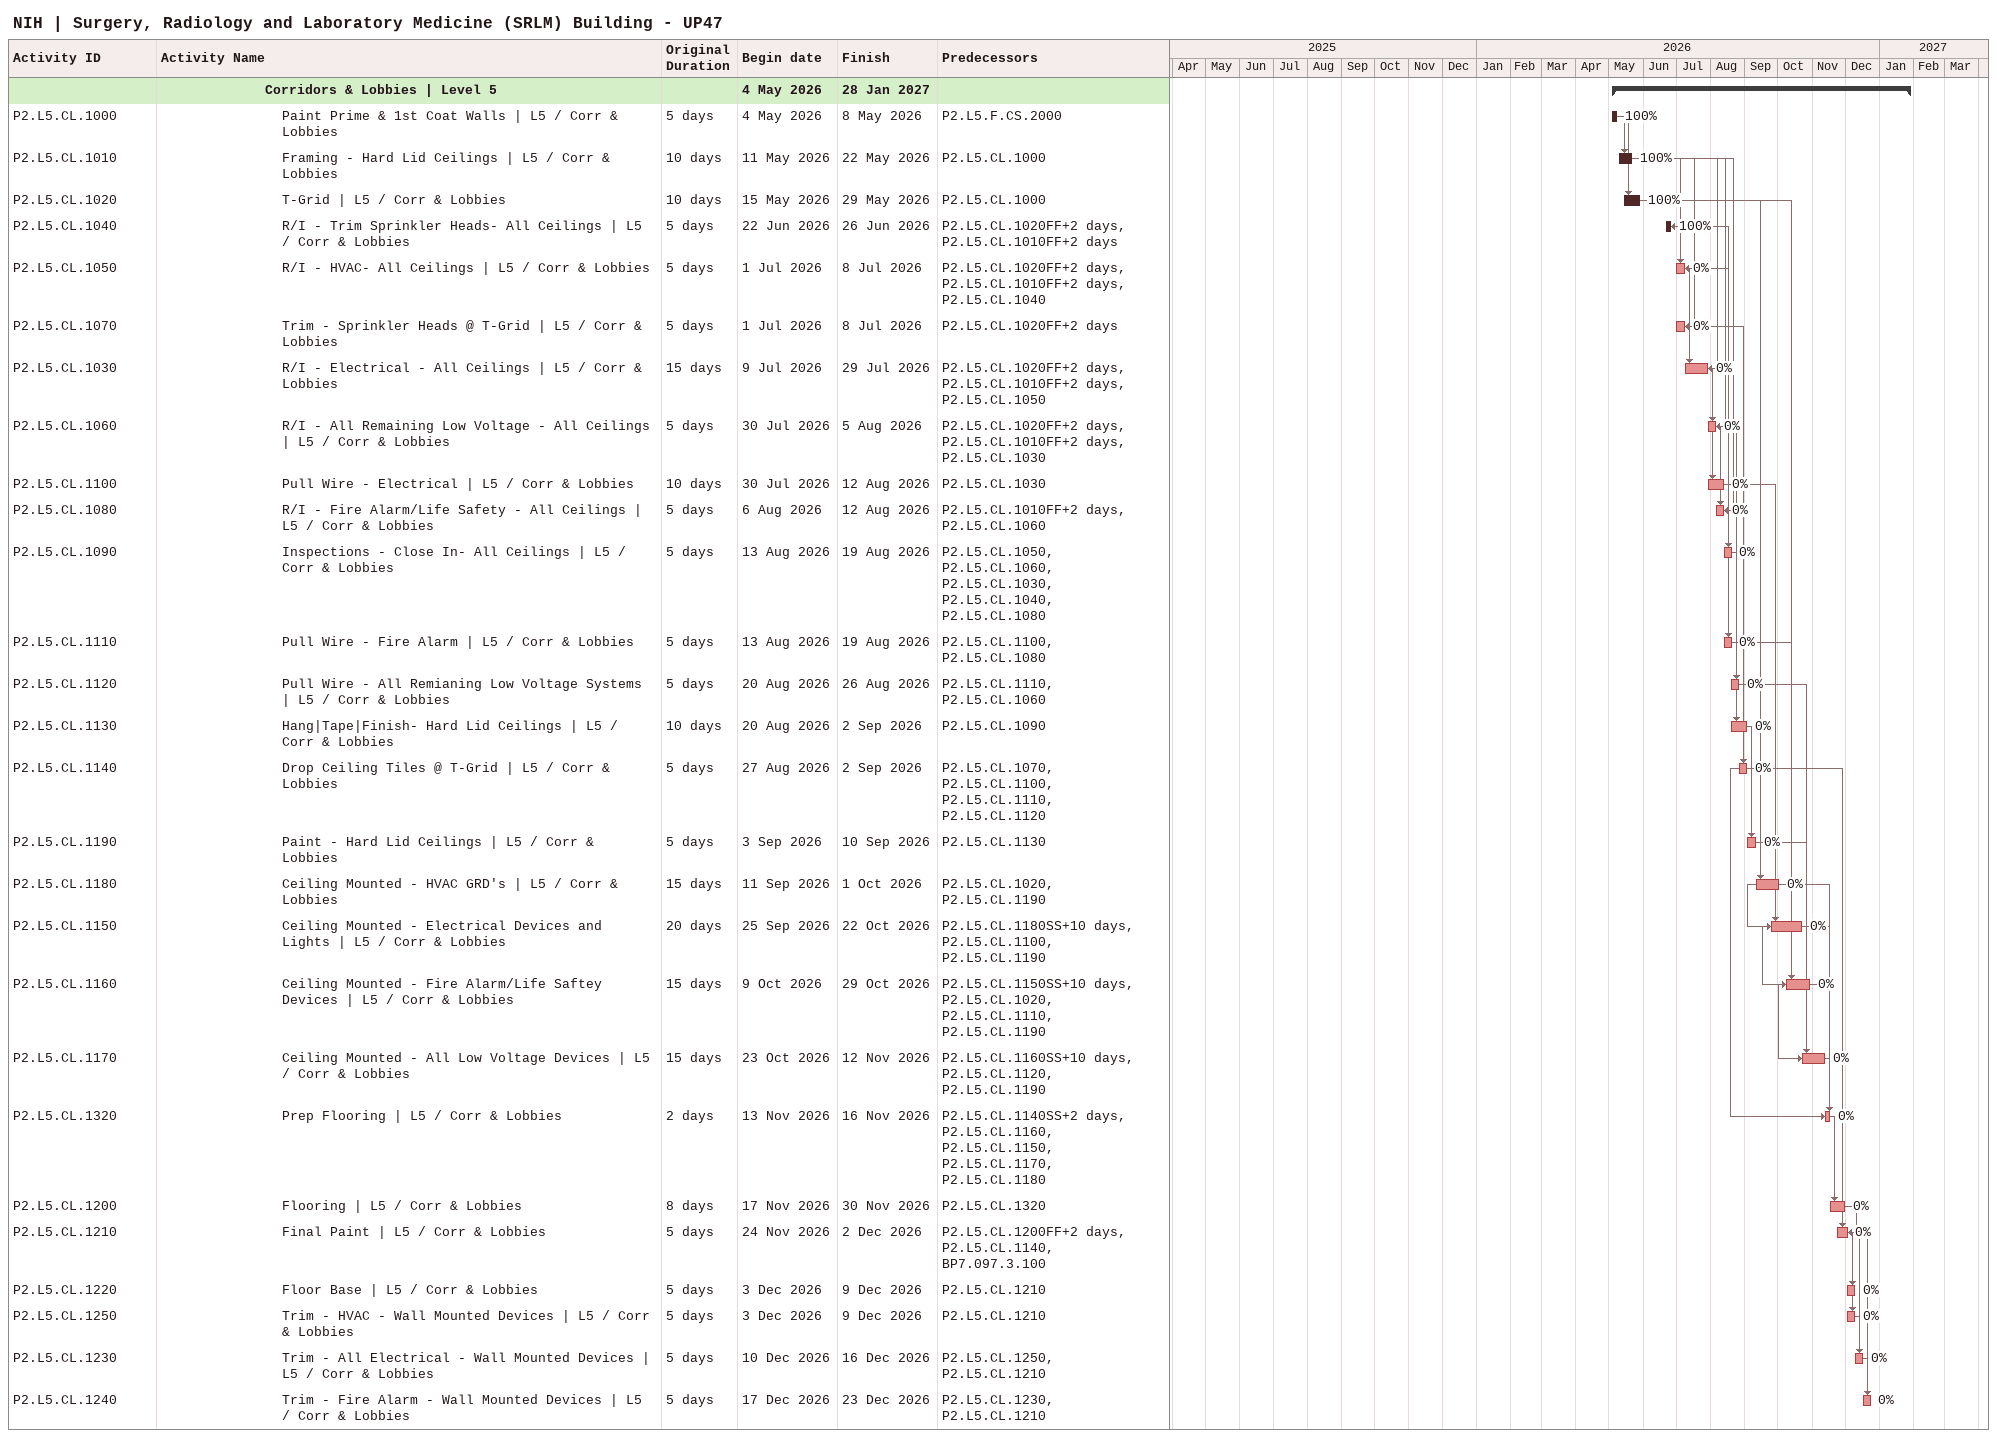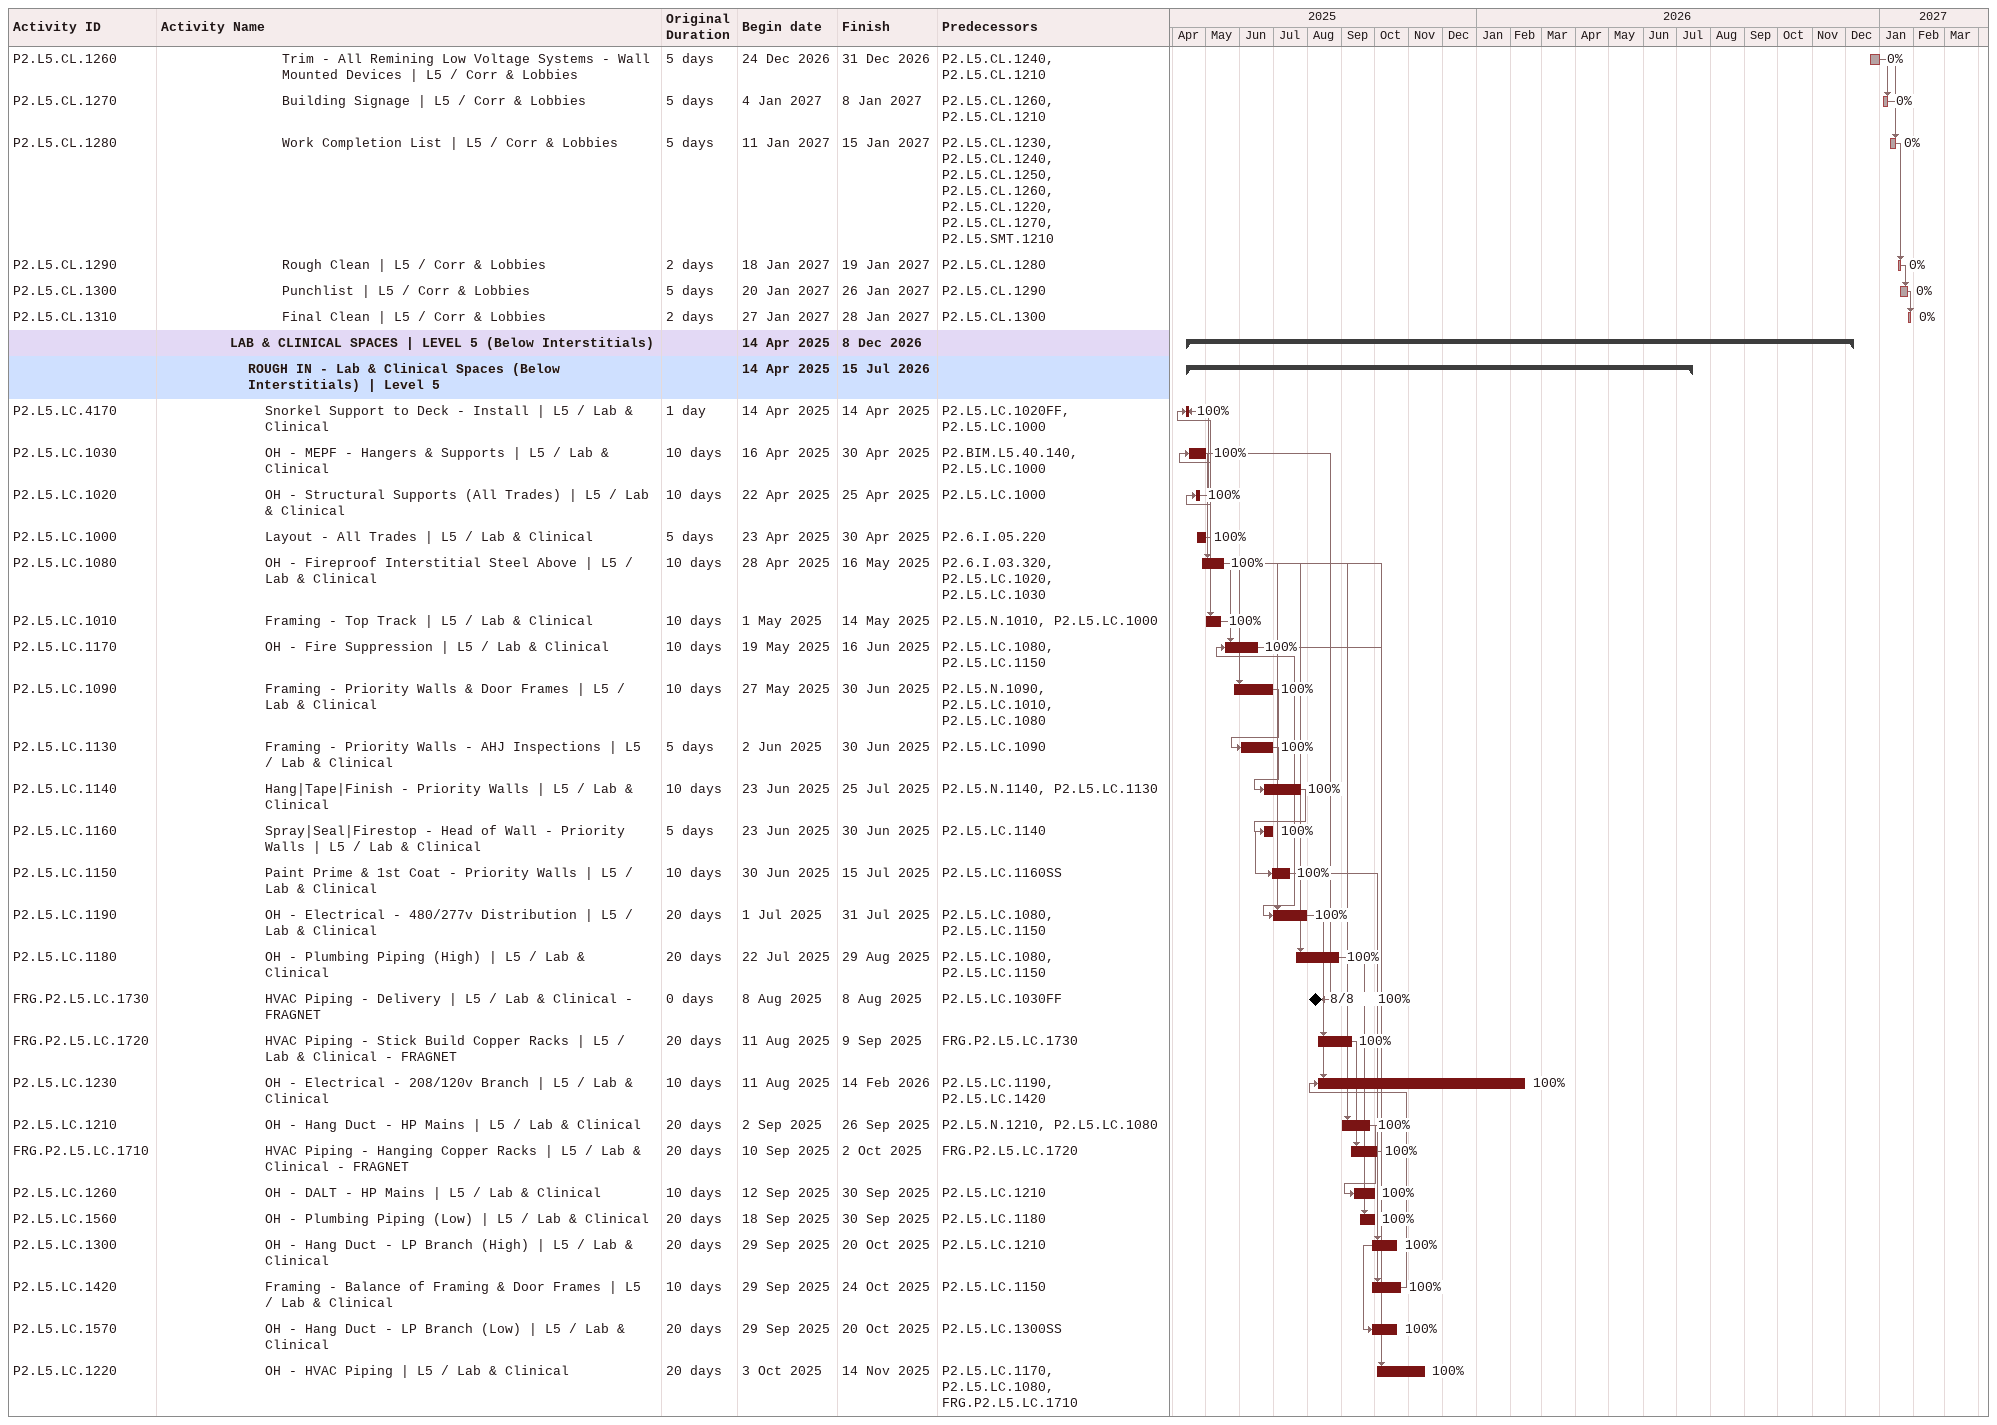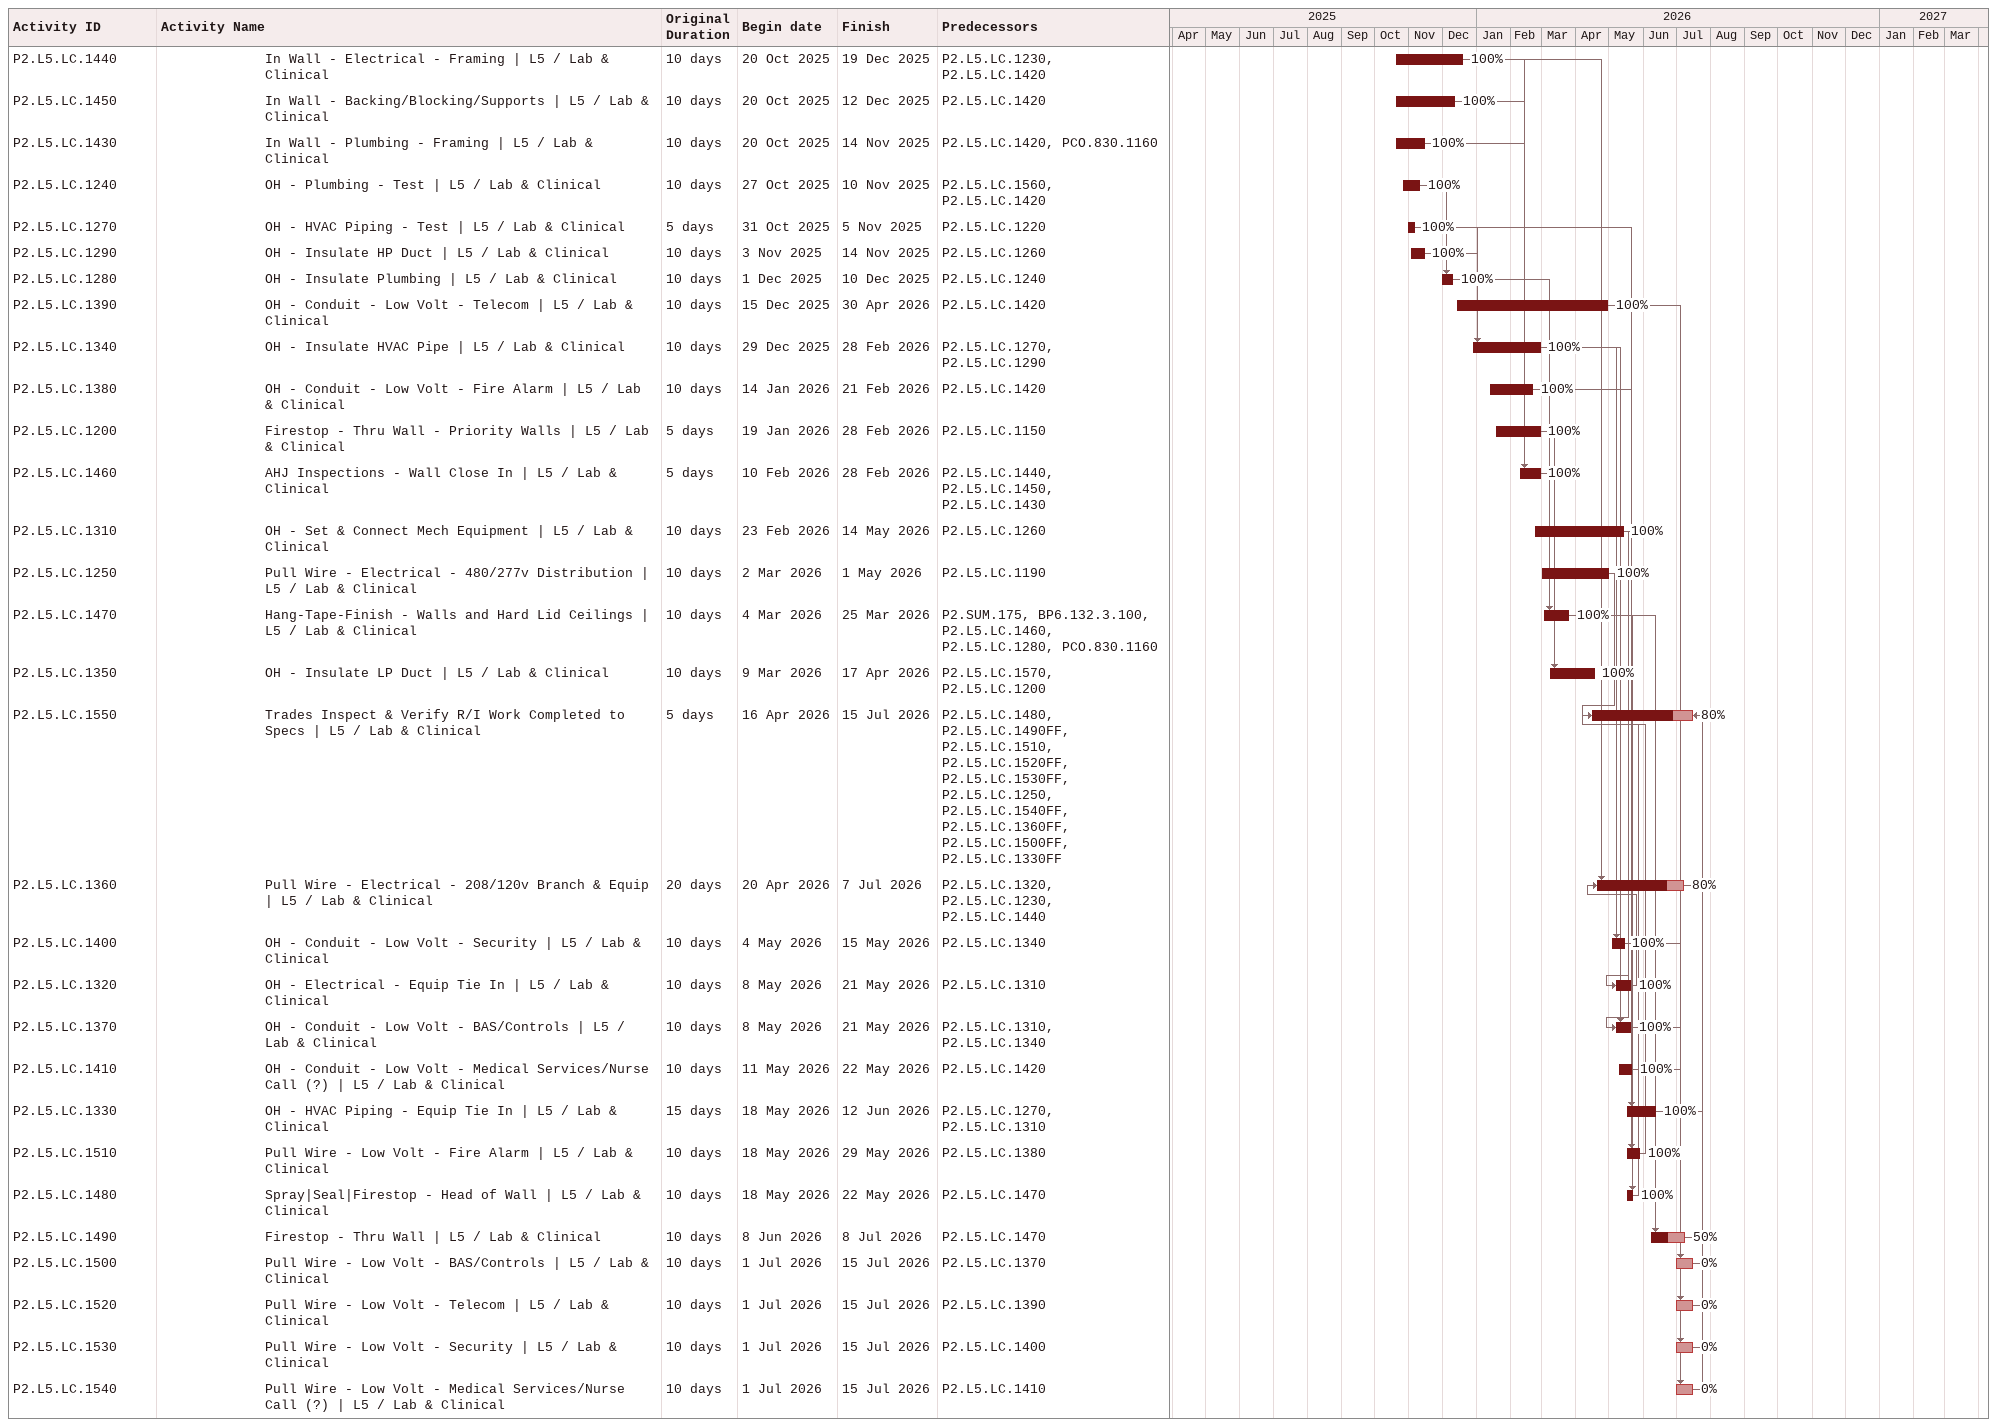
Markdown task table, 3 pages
NIH | Surgery, Radiology and Laboratory Medicine (SRLM) Building - UP47

| ID | Level | Task | Original duration | Start | Finish | Predecessors | % complete |
|---|---|---|---|---|---|---|---|
|  | 7 | **Corridors & Lobbies \| Level 5** |  | 2026-05-04 | 2027-01-28 |  |  |
| P2.L5.CL.1000 | 8 | Paint Prime & 1st Coat Walls \| L5 / Corr & Lobbies | 5d | 2026-05-04 | 2026-05-08 | P2.L5.F.CS.2000 | 100 |
| P2.L5.CL.1010 | 8 | Framing - Hard Lid Ceilings \| L5 / Corr & Lobbies | 10d | 2026-05-11 | 2026-05-22 | P2.L5.CL.1000 | 100 |
| P2.L5.CL.1020 | 8 | T-Grid \| L5 / Corr & Lobbies | 10d | 2026-05-15 | 2026-05-29 | P2.L5.CL.1000 | 100 |
| P2.L5.CL.1040 | 8 | R/I - Trim Sprinkler Heads- All Ceilings \| L5 / Corr & Lobbies | 5d | 2026-06-22 | 2026-06-26 | P2.L5.CL.1020FF+2d, P2.L5.CL.1010FF+2d | 100 |
| P2.L5.CL.1050 | 8 | R/I - HVAC- All Ceilings \| L5 / Corr & Lobbies | 5d | 2026-07-01 | 2026-07-08 | P2.L5.CL.1020FF+2d, P2.L5.CL.1010FF+2d, P2.L5.CL.1040 | 0 |
| P2.L5.CL.1070 | 8 | Trim - Sprinkler Heads @ T-Grid \| L5 / Corr & Lobbies | 5d | 2026-07-01 | 2026-07-08 | P2.L5.CL.1020FF+2d | 0 |
| P2.L5.CL.1030 | 8 | R/I - Electrical - All Ceilings \| L5 / Corr & Lobbies | 15d | 2026-07-09 | 2026-07-29 | P2.L5.CL.1020FF+2d, P2.L5.CL.1010FF+2d, P2.L5.CL.1050 | 0 |
| P2.L5.CL.1060 | 8 | R/I - All Remaining Low Voltage - All Ceilings \| L5 / Corr & Lobbies | 5d | 2026-07-30 | 2026-08-05 | P2.L5.CL.1020FF+2d, P2.L5.CL.1010FF+2d, P2.L5.CL.1030 | 0 |
| P2.L5.CL.1100 | 8 | Pull Wire - Electrical \| L5 / Corr & Lobbies | 10d | 2026-07-30 | 2026-08-12 | P2.L5.CL.1030 | 0 |
| P2.L5.CL.1080 | 8 | R/I - Fire Alarm/Life Safety - All Ceilings \| L5 / Corr & Lobbies | 5d | 2026-08-06 | 2026-08-12 | P2.L5.CL.1010FF+2d, P2.L5.CL.1060 | 0 |
| P2.L5.CL.1090 | 8 | Inspections - Close In- All Ceilings \| L5 / Corr & Lobbies | 5d | 2026-08-13 | 2026-08-19 | P2.L5.CL.1050, P2.L5.CL.1060, P2.L5.CL.1030, P2.L5.CL.1040, P2.L5.CL.1080 | 0 |
| P2.L5.CL.1110 | 8 | Pull Wire - Fire Alarm \| L5 / Corr & Lobbies | 5d | 2026-08-13 | 2026-08-19 | P2.L5.CL.1100, P2.L5.CL.1080 | 0 |
| P2.L5.CL.1120 | 8 | Pull Wire - All Remianing Low Voltage Systems \| L5 / Corr & Lobbies | 5d | 2026-08-20 | 2026-08-26 | P2.L5.CL.1110, P2.L5.CL.1060 | 0 |
| P2.L5.CL.1130 | 8 | Hang\|Tape\|Finish- Hard Lid Ceilings \| L5 / Corr & Lobbies | 10d | 2026-08-20 | 2026-09-02 | P2.L5.CL.1090 | 0 |
| P2.L5.CL.1140 | 8 | Drop Ceiling Tiles @ T-Grid \| L5 / Corr & Lobbies | 5d | 2026-08-27 | 2026-09-02 | P2.L5.CL.1070, P2.L5.CL.1100, P2.L5.CL.1110, P2.L5.CL.1120 | 0 |
| P2.L5.CL.1190 | 8 | Paint - Hard Lid Ceilings \| L5 / Corr & Lobbies | 5d | 2026-09-03 | 2026-09-10 | P2.L5.CL.1130 | 0 |
| P2.L5.CL.1180 | 8 | Ceiling Mounted - HVAC GRD's \| L5 / Corr & Lobbies | 15d | 2026-09-11 | 2026-10-01 | P2.L5.CL.1020, P2.L5.CL.1190 | 0 |
| P2.L5.CL.1150 | 8 | Ceiling Mounted - Electrical Devices and Lights \| L5 / Corr & Lobbies | 20d | 2026-09-25 | 2026-10-22 | P2.L5.CL.1180SS+10d, P2.L5.CL.1100, P2.L5.CL.1190 | 0 |
| P2.L5.CL.1160 | 8 | Ceiling Mounted - Fire Alarm/Life Saftey Devices \| L5 / Corr & Lobbies | 15d | 2026-10-09 | 2026-10-29 | P2.L5.CL.1150SS+10d, P2.L5.CL.1020, P2.L5.CL.1110, P2.L5.CL.1190 | 0 |
| P2.L5.CL.1170 | 8 | Ceiling Mounted - All Low Voltage Devices \| L5 / Corr & Lobbies | 15d | 2026-10-23 | 2026-11-12 | P2.L5.CL.1160SS+10d, P2.L5.CL.1120, P2.L5.CL.1190 | 0 |
| P2.L5.CL.1320 | 8 | Prep Flooring \| L5 / Corr & Lobbies | 2d | 2026-11-13 | 2026-11-16 | P2.L5.CL.1140SS+2d, P2.L5.CL.1160, P2.L5.CL.1150, P2.L5.CL.1170, P2.L5.CL.1180 | 0 |
| P2.L5.CL.1200 | 8 | Flooring \| L5 / Corr & Lobbies | 8d | 2026-11-17 | 2026-11-30 | P2.L5.CL.1320 | 0 |
| P2.L5.CL.1210 | 8 | Final Paint \| L5 / Corr & Lobbies | 5d | 2026-11-24 | 2026-12-02 | P2.L5.CL.1200FF+2d, P2.L5.CL.1140, BP7.097.3.100 | 0 |
| P2.L5.CL.1220 | 8 | Floor Base \| L5 / Corr & Lobbies | 5d | 2026-12-03 | 2026-12-09 | P2.L5.CL.1210 | 0 |
| P2.L5.CL.1250 | 8 | Trim - HVAC - Wall Mounted Devices \| L5 / Corr & Lobbies | 5d | 2026-12-03 | 2026-12-09 | P2.L5.CL.1210 | 0 |
| P2.L5.CL.1230 | 8 | Trim - All Electrical - Wall Mounted Devices \| L5 / Corr & Lobbies | 5d | 2026-12-10 | 2026-12-16 | P2.L5.CL.1250, P2.L5.CL.1210 | 0 |
| P2.L5.CL.1240 | 8 | Trim - Fire Alarm - Wall Mounted Devices \| L5 / Corr & Lobbies | 5d | 2026-12-17 | 2026-12-23 | P2.L5.CL.1230, P2.L5.CL.1210 | 0 |
| P2.L5.CL.1260 | 8 | Trim - All Remining Low Voltage Systems - Wall Mounted Devices \| L5 / Corr & Lobbies | 5d | 2026-12-24 | 2026-12-31 | P2.L5.CL.1240, P2.L5.CL.1210 | 0 |
| P2.L5.CL.1270 | 8 | Building Signage \| L5 / Corr & Lobbies | 5d | 2027-01-04 | 2027-01-08 | P2.L5.CL.1260, P2.L5.CL.1210 | 0 |
| P2.L5.CL.1280 | 8 | Work Completion List \| L5 / Corr & Lobbies | 5d | 2027-01-11 | 2027-01-15 | P2.L5.CL.1230, P2.L5.CL.1240, P2.L5.CL.1250, P2.L5.CL.1260, P2.L5.CL.1220, P2.L5.CL.1270, P2.L5.SMT.1210 | 0 |
| P2.L5.CL.1290 | 8 | Rough Clean \| L5 / Corr & Lobbies | 2d | 2027-01-18 | 2027-01-19 | P2.L5.CL.1280 | 0 |
| P2.L5.CL.1300 | 8 | Punchlist \| L5 / Corr & Lobbies | 5d | 2027-01-20 | 2027-01-26 | P2.L5.CL.1290 | 0 |
| P2.L5.CL.1310 | 8 | Final Clean \| L5 / Corr & Lobbies | 2d | 2027-01-27 | 2027-01-28 | P2.L5.CL.1300 | 0 |
|  | 5 | **LAB & CLINICAL SPACES \| LEVEL 5 (Below Interstitials)** |  | 2025-04-14 | 2026-12-08 |  |  |
|  | 6 | **ROUGH IN - Lab & Clinical Spaces (Below Interstitials) \| Level 5** |  | 2025-04-14 | 2026-07-15 |  |  |
| P2.L5.LC.4170 | 7 | Snorkel Support to Deck - Install \| L5 / Lab & Clinical | 1d | 2025-04-14 | 2025-04-14 | P2.L5.LC.1020FF, P2.L5.LC.1000 | 100 |
| P2.L5.LC.1030 | 7 | OH - MEPF - Hangers & Supports \| L5 / Lab & Clinical | 10d | 2025-04-16 | 2025-04-30 | P2.BIM.L5.40.140, P2.L5.LC.1000 | 100 |
| P2.L5.LC.1020 | 7 | OH - Structural Supports (All Trades) \| L5 / Lab & Clinical | 10d | 2025-04-22 | 2025-04-25 | P2.L5.LC.1000 | 100 |
| P2.L5.LC.1000 | 7 | Layout - All Trades \| L5 / Lab & Clinical | 5d | 2025-04-23 | 2025-04-30 | P2.6.I.05.220 | 100 |
| P2.L5.LC.1080 | 7 | OH - Fireproof Interstitial Steel Above \| L5 / Lab & Clinical | 10d | 2025-04-28 | 2025-05-16 | P2.6.I.03.320, P2.L5.LC.1020, P2.L5.LC.1030 | 100 |
| P2.L5.LC.1010 | 7 | Framing - Top Track \| L5 / Lab & Clinical | 10d | 2025-05-01 | 2025-05-14 | P2.L5.N.1010, P2.L5.LC.1000 | 100 |
| P2.L5.LC.1170 | 7 | OH - Fire Suppression \| L5 / Lab & Clinical | 10d | 2025-05-19 | 2025-06-16 | P2.L5.LC.1080, P2.L5.LC.1150 | 100 |
| P2.L5.LC.1090 | 7 | Framing - Priority Walls & Door Frames \| L5 / Lab & Clinical | 10d | 2025-05-27 | 2025-06-30 | P2.L5.N.1090, P2.L5.LC.1010, P2.L5.LC.1080 | 100 |
| P2.L5.LC.1130 | 7 | Framing - Priority Walls - AHJ Inspections \| L5 / Lab & Clinical | 5d | 2025-06-02 | 2025-06-30 | P2.L5.LC.1090 | 100 |
| P2.L5.LC.1140 | 7 | Hang\|Tape\|Finish - Priority Walls \| L5 / Lab & Clinical | 10d | 2025-06-23 | 2025-07-25 | P2.L5.N.1140, P2.L5.LC.1130 | 100 |
| P2.L5.LC.1160 | 7 | Spray\|Seal\|Firestop - Head of Wall - Priority Walls \| L5 / Lab & Clinical | 5d | 2025-06-23 | 2025-06-30 | P2.L5.LC.1140 | 100 |
| P2.L5.LC.1150 | 7 | Paint Prime & 1st Coat - Priority Walls \| L5 / Lab & Clinical | 10d | 2025-06-30 | 2025-07-15 | P2.L5.LC.1160SS | 100 |
| P2.L5.LC.1190 | 7 | OH - Electrical - 480/277v Distribution \| L5 / Lab & Clinical | 20d | 2025-07-01 | 2025-07-31 | P2.L5.LC.1080, P2.L5.LC.1150 | 100 |
| P2.L5.LC.1180 | 7 | OH - Plumbing Piping (High) \| L5 / Lab & Clinical | 20d | 2025-07-22 | 2025-08-29 | P2.L5.LC.1080, P2.L5.LC.1150 | 100 |
| FRG.P2.L5.LC.1730 | 7 | HVAC Piping - Delivery \| L5 / Lab & Clinical - FRAGNET | 0d | 2025-08-08 | 2025-08-08 | P2.L5.LC.1030FF | 100 |
| FRG.P2.L5.LC.1720 | 7 | HVAC Piping - Stick Build Copper Racks \| L5 / Lab & Clinical - FRAGNET | 20d | 2025-08-11 | 2025-09-09 | FRG.P2.L5.LC.1730 | 100 |
| P2.L5.LC.1230 | 7 | OH - Electrical - 208/120v Branch \| L5 / Lab & Clinical | 10d | 2025-08-11 | 2026-02-14 | P2.L5.LC.1190, P2.L5.LC.1420 | 100 |
| P2.L5.LC.1210 | 7 | OH - Hang Duct - HP Mains \| L5 / Lab & Clinical | 20d | 2025-09-02 | 2025-09-26 | P2.L5.N.1210, P2.L5.LC.1080 | 100 |
| FRG.P2.L5.LC.1710 | 7 | HVAC Piping - Hanging Copper Racks \| L5 / Lab & Clinical - FRAGNET | 20d | 2025-09-10 | 2025-10-02 | FRG.P2.L5.LC.1720 | 100 |
| P2.L5.LC.1260 | 7 | OH - DALT - HP Mains \| L5 / Lab & Clinical | 10d | 2025-09-12 | 2025-09-30 | P2.L5.LC.1210 | 100 |
| P2.L5.LC.1560 | 7 | OH - Plumbing Piping (Low) \| L5 / Lab & Clinical | 20d | 2025-09-18 | 2025-09-30 | P2.L5.LC.1180 | 100 |
| P2.L5.LC.1300 | 7 | OH - Hang Duct - LP Branch (High) \| L5 / Lab & Clinical | 20d | 2025-09-29 | 2025-10-20 | P2.L5.LC.1210 | 100 |
| P2.L5.LC.1420 | 7 | Framing - Balance of Framing & Door Frames \| L5 / Lab & Clinical | 10d | 2025-09-29 | 2025-10-24 | P2.L5.LC.1150 | 100 |
| P2.L5.LC.1570 | 7 | OH - Hang Duct - LP Branch (Low) \| L5 / Lab & Clinical | 20d | 2025-09-29 | 2025-10-20 | P2.L5.LC.1300SS | 100 |
| P2.L5.LC.1220 | 7 | OH - HVAC Piping \| L5 / Lab & Clinical | 20d | 2025-10-03 | 2025-11-14 | P2.L5.LC.1170, P2.L5.LC.1080, FRG.P2.L5.LC.1710 | 100 |
| P2.L5.LC.1440 | 7 | In Wall - Electrical - Framing \| L5 / Lab & Clinical | 10d | 2025-10-20 | 2025-12-19 | P2.L5.LC.1230, P2.L5.LC.1420 | 100 |
| P2.L5.LC.1450 | 7 | In Wall - Backing/Blocking/Supports \| L5 / Lab & Clinical | 10d | 2025-10-20 | 2025-12-12 | P2.L5.LC.1420 | 100 |
| P2.L5.LC.1430 | 7 | In Wall - Plumbing - Framing \| L5 / Lab & Clinical | 10d | 2025-10-20 | 2025-11-14 | P2.L5.LC.1420, PCO.830.1160 | 100 |
| P2.L5.LC.1240 | 7 | OH - Plumbing - Test \| L5 / Lab & Clinical | 10d | 2025-10-27 | 2025-11-10 | P2.L5.LC.1560, P2.L5.LC.1420 | 100 |
| P2.L5.LC.1270 | 7 | OH - HVAC Piping - Test \| L5 / Lab & Clinical | 5d | 2025-10-31 | 2025-11-05 | P2.L5.LC.1220 | 100 |
| P2.L5.LC.1290 | 7 | OH - Insulate HP Duct \| L5 / Lab & Clinical | 10d | 2025-11-03 | 2025-11-14 | P2.L5.LC.1260 | 100 |
| P2.L5.LC.1280 | 7 | OH - Insulate Plumbing \| L5 / Lab & Clinical | 10d | 2025-12-01 | 2025-12-10 | P2.L5.LC.1240 | 100 |
| P2.L5.LC.1390 | 7 | OH - Conduit - Low Volt - Telecom \| L5 / Lab & Clinical | 10d | 2025-12-15 | 2026-04-30 | P2.L5.LC.1420 | 100 |
| P2.L5.LC.1340 | 7 | OH - Insulate HVAC Pipe \| L5 / Lab & Clinical | 10d | 2025-12-29 | 2026-02-28 | P2.L5.LC.1270, P2.L5.LC.1290 | 100 |
| P2.L5.LC.1380 | 7 | OH - Conduit - Low Volt - Fire Alarm \| L5 / Lab & Clinical | 10d | 2026-01-14 | 2026-02-21 | P2.L5.LC.1420 | 100 |
| P2.L5.LC.1200 | 7 | Firestop - Thru Wall - Priority Walls \| L5 / Lab & Clinical | 5d | 2026-01-19 | 2026-02-28 | P2.L5.LC.1150 | 100 |
| P2.L5.LC.1460 | 7 | AHJ Inspections - Wall Close In \| L5 / Lab & Clinical | 5d | 2026-02-10 | 2026-02-28 | P2.L5.LC.1440, P2.L5.LC.1450, P2.L5.LC.1430 | 100 |
| P2.L5.LC.1310 | 7 | OH - Set & Connect Mech Equipment \| L5 / Lab & Clinical | 10d | 2026-02-23 | 2026-05-14 | P2.L5.LC.1260 | 100 |
| P2.L5.LC.1250 | 7 | Pull Wire - Electrical - 480/277v Distribution \| L5 / Lab & Clinical | 10d | 2026-03-02 | 2026-05-01 | P2.L5.LC.1190 | 100 |
| P2.L5.LC.1470 | 7 | Hang-Tape-Finish - Walls and Hard Lid Ceilings \| L5 / Lab & Clinical | 10d | 2026-03-04 | 2026-03-25 | P2.SUM.175, BP6.132.3.100, P2.L5.LC.1460, P2.L5.LC.1280, PCO.830.1160 | 100 |
| P2.L5.LC.1350 | 7 | OH - Insulate LP Duct \| L5 / Lab & Clinical | 10d | 2026-03-09 | 2026-04-17 | P2.L5.LC.1570, P2.L5.LC.1200 | 100 |
| P2.L5.LC.1550 | 7 | Trades Inspect & Verify R/I Work Completed to Specs \| L5 / Lab & Clinical | 5d | 2026-04-16 | 2026-07-15 | P2.L5.LC.1480, P2.L5.LC.1490FF, P2.L5.LC.1510, P2.L5.LC.1520FF, P2.L5.LC.1530FF, P2.L5.LC.1250, P2.L5.LC.1540FF, P2.L5.LC.1360FF, P2.L5.LC.1500FF, P2.L5.LC.1330FF | 80 |
| P2.L5.LC.1360 | 7 | Pull Wire - Electrical - 208/120v Branch & Equip \| L5 / Lab & Clinical | 20d | 2026-04-20 | 2026-07-07 | P2.L5.LC.1320, P2.L5.LC.1230, P2.L5.LC.1440 | 80 |
| P2.L5.LC.1400 | 7 | OH - Conduit - Low Volt - Security \| L5 / Lab & Clinical | 10d | 2026-05-04 | 2026-05-15 | P2.L5.LC.1340 | 100 |
| P2.L5.LC.1320 | 7 | OH - Electrical - Equip Tie In \| L5 / Lab & Clinical | 10d | 2026-05-08 | 2026-05-21 | P2.L5.LC.1310 | 100 |
| P2.L5.LC.1370 | 7 | OH - Conduit - Low Volt - BAS/Controls \| L5 / Lab & Clinical | 10d | 2026-05-08 | 2026-05-21 | P2.L5.LC.1310, P2.L5.LC.1340 | 100 |
| P2.L5.LC.1410 | 7 | OH - Conduit - Low Volt - Medical Services/Nurse Call (?) \| L5 / Lab & Clinical | 10d | 2026-05-11 | 2026-05-22 | P2.L5.LC.1420 | 100 |
| P2.L5.LC.1330 | 7 | OH - HVAC Piping - Equip Tie In \| L5 / Lab & Clinical | 15d | 2026-05-18 | 2026-06-12 | P2.L5.LC.1270, P2.L5.LC.1310 | 100 |
| P2.L5.LC.1510 | 7 | Pull Wire - Low Volt - Fire Alarm \| L5 / Lab & Clinical | 10d | 2026-05-18 | 2026-05-29 | P2.L5.LC.1380 | 100 |
| P2.L5.LC.1480 | 7 | Spray\|Seal\|Firestop - Head of Wall \| L5 / Lab & Clinical | 10d | 2026-05-18 | 2026-05-22 | P2.L5.LC.1470 | 100 |
| P2.L5.LC.1490 | 7 | Firestop - Thru Wall \| L5 / Lab & Clinical | 10d | 2026-06-08 | 2026-07-08 | P2.L5.LC.1470 | 50 |
| P2.L5.LC.1500 | 7 | Pull Wire - Low Volt - BAS/Controls \| L5 / Lab & Clinical | 10d | 2026-07-01 | 2026-07-15 | P2.L5.LC.1370 | 0 |
| P2.L5.LC.1520 | 7 | Pull Wire - Low Volt - Telecom \| L5 / Lab & Clinical | 10d | 2026-07-01 | 2026-07-15 | P2.L5.LC.1390 | 0 |
| P2.L5.LC.1530 | 7 | Pull Wire - Low Volt - Security \| L5 / Lab & Clinical | 10d | 2026-07-01 | 2026-07-15 | P2.L5.LC.1400 | 0 |
| P2.L5.LC.1540 | 7 | Pull Wire - Low Volt - Medical Services/Nurse Call (?) \| L5 / Lab & Clinical | 10d | 2026-07-01 | 2026-07-15 | P2.L5.LC.1410 | 0 |
